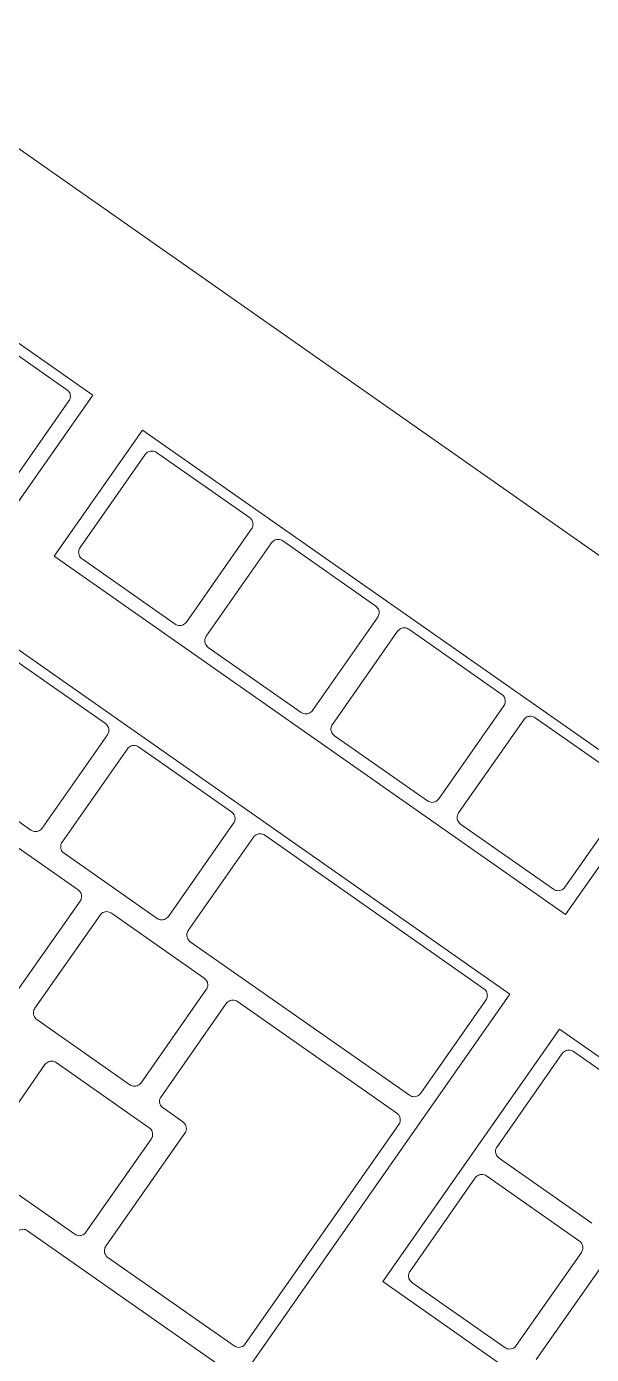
# Model space of a CAD drawing. Header units: inches. Extents: x 1 to 4637, y -664 to 702.
# Drawn here: x 2041.11 to 2043.85, y 387.15 to 393.6 of the extents above; entities that cross this region are included whole.
import ezdxf

# ---------------------------------------------------------------- set-up
doc = ezdxf.new("R2010")
doc.units = ezdxf.units.IN
doc.header["$MEASUREMENT"] = 0
doc.layers.add('I-FURN', color=30, linetype='Continuous', lineweight=9)

# ---------------------------------------------------------------- blocks, each defined once
blk = doc.blocks.new('Desk - Group 1 - No Side Chairs-V6-New Construction - Tel_Data_Elec Plan')
at = {"layer": 'I-FURN'}
for p, q in [((16.8319, -9.4804), (18.9772, -6.4166)), ((15.5777, -6.7758), (17.4482, -8.0855)), ((10.4318, -7.4324), (25.2669, -17.82)), ((16.7037, -7.7073), (16.387, -8.1596)), ((19.1737, -8.3325), (18.2384, -7.6776)), ((16.4838, -8.2273), (16.8004, -7.7751)), ((16.8553, -7.7654), (17.3068, -8.0816)), ((17.3707, -8.8483), (18.1164, -7.7833)), ((18.1712, -7.7737), (18.7839, -8.2027)), ((16.5901, -9.311), (14.7196, -8.0013)), ((17.4482, -8.0855), (16.5901, -9.311)), ((17.3164, -8.1364), (16.9998, -8.5886)), ((16.945, -8.5983), (16.4935, -8.2821)), ((18.7936, -8.2576), (18.4097, -8.8058)), ((16.4325, -8.3692), (16.884, -8.6853)), ((18.5737, -8.7775), (18.8904, -8.3253)), ((18.9452, -8.3156), (19.3967, -8.6318)), ((19.4064, -8.6866), (19.0897, -9.1388)), ((16.8937, -8.7402), (16.577, -9.1924)), ((16.5222, -9.2021), (16.0707, -8.8859)), ((18.4194, -8.8606), (18.5161, -8.9284)), ((19.0349, -9.1485), (18.5834, -8.8323)), ((18.1543, -9.4451), (17.3803, -8.9031)), ((16.9479, -9.4521), (17.2645, -8.9999)), ((17.3194, -8.9902), (18.3836, -9.7354)), ((18.5258, -8.9832), (18.2092, -9.4354)), ((18.3059, -9.5032), (18.6226, -9.051)), ((18.6774, -9.0413), (19.1289, -9.3574)), ((19.1386, -9.4123), (18.8219, -9.8645)), ((26.0555, -15.9388), (16.8319, -9.4804)), ((18.0218, -10.2521), (16.9576, -9.5069)), ((18.9187, -9.9322), (19.2353, -9.48)), ((18.7671, -9.8741), (18.3156, -9.558)), ((18.3933, -9.7902), (18.0766, -10.2424)), ((18.1734, -10.3102), (18.49, -9.858)), ((18.5449, -9.8483), (18.9964, -10.1645)), ((16.1319, -10.4801), (16.561, -9.8674)), ((16.561, -9.8674), (19.0442, -11.6062)), ((16.6193, -9.99), (17.0708, -10.3061)), ((19.3798, -10.3032), (18.9283, -9.9871)), ((16.2479, -10.4518), (16.5645, -9.9996)), ((19.006, -10.2193), (18.6894, -10.6715)), ((18.7861, -10.7392), (19.1028, -10.287)), ((19.1576, -10.2774), (19.6091, -10.5935)), ((17.0805, -10.3609), (16.7639, -10.8131)), ((18.6346, -10.6812), (18.1831, -10.365)), ((16.8606, -10.8809), (17.1772, -10.4287)), ((17.2321, -10.419), (17.6836, -10.7352)), ((18.6152, -12.2189), (16.1319, -10.4801)), ((16.709, -10.8228), (16.2575, -10.5067)), ((17.6932, -10.79), (17.3766, -11.2422)), ((19.2473, -11.1102), (18.7958, -10.7941)), ((17.4734, -11.3099), (17.79, -10.8577)), ((17.8448, -10.8481), (18.2963, -11.1642)), ((17.3218, -11.2519), (16.8703, -10.9357)), ((18.306, -11.219), (17.9894, -11.6712)), ((18.4576, -11.2771), (18.9091, -11.5933)), ((18.0861, -11.739), (18.4028, -11.2868)), ((17.9345, -11.6809), (17.483, -11.3648)), ((18.9188, -11.6481), (18.6021, -12.1003)), ((19.0442, -11.6062), (18.6152, -12.2189)), ((18.5473, -12.11), (18.0958, -11.7938)), ((18.857, -12.3883), (19.2861, -11.7755)), ((18.973, -12.36), (19.2896, -11.9078)), ((21.3403, -14.1271), (18.857, -12.3883)), ((19.4342, -12.731), (18.9827, -12.4148))]:
    blk.add_line(p, q, dxfattribs=at)
for points in [[(16.8004, -7.7751), (16.8028, -7.7717), (16.8085, -7.7658), (16.8195, -7.7599), (16.8318, -7.7577), (16.8443, -7.7594), (16.8519, -7.763), (16.8553, -7.7654)], [(18.1164, -7.7833), (18.1187, -7.78), (18.1245, -7.774), (18.1355, -7.7681), (18.1478, -7.7659), (18.1603, -7.7676), (18.1678, -7.7713), (18.1712, -7.7737)], [(18.8904, -8.3253), (18.8927, -8.3219), (18.8985, -8.3159), (18.9095, -8.3101), (18.9218, -8.3079), (18.9343, -8.3096), (18.9418, -8.3133), (18.9452, -8.3156)], [(19.2285, -8.3228), (19.2262, -8.3262), (19.2204, -8.3322), (19.2094, -8.3381), (19.197, -8.3403), (19.1846, -8.3385), (19.1771, -8.3349), (19.1737, -8.3325)], [(16.9998, -8.5886), (16.9974, -8.592), (16.9917, -8.5979), (16.9807, -8.6038), (16.9684, -8.606), (16.9559, -8.6043), (16.9484, -8.6007), (16.945, -8.5983)], [(18.4097, -8.8058), (18.4074, -8.8092), (18.4037, -8.8166), (18.402, -8.829), (18.4041, -8.8413), (18.4099, -8.8524), (18.416, -8.8583), (18.4194, -8.8606)], [(17.2645, -8.9999), (17.2669, -8.9965), (17.2726, -8.9906), (17.2836, -8.9847), (17.2959, -8.9824), (17.3084, -8.9841), (17.3159, -8.9878), (17.3194, -8.9902)], [(18.6226, -9.051), (18.6249, -9.0476), (18.6307, -9.0416), (18.6416, -9.0357), (18.654, -9.0335), (18.6664, -9.0352), (18.674, -9.0389), (18.6774, -9.0413)], [(19.0897, -9.1388), (19.0874, -9.1422), (19.0816, -9.1481), (19.0706, -9.154), (19.0583, -9.1562), (19.0458, -9.1545), (19.0383, -9.1509), (19.0349, -9.1485)], [(16.577, -9.1924), (16.5747, -9.1957), (16.569, -9.2017), (16.5581, -9.2076), (16.5457, -9.2098), (16.5332, -9.2081), (16.5256, -9.2045), (16.5222, -9.2021)], [(18.2092, -9.4354), (18.2068, -9.4388), (18.2011, -9.4447), (18.1901, -9.4506), (18.1778, -9.4529), (18.1653, -9.4512), (18.1577, -9.4475), (18.1543, -9.4451)], [(18.49, -9.858), (18.4924, -9.8546), (18.4981, -9.8487), (18.5091, -9.8428), (18.5214, -9.8405), (18.5339, -9.8422), (18.5414, -9.8459), (18.5449, -9.8483)], [(18.8219, -9.8645), (18.8196, -9.8678), (18.8138, -9.8738), (18.8029, -9.8797), (18.7906, -9.8819), (18.7781, -9.8802), (18.7705, -9.8765), (18.7671, -9.8741)], [(16.5645, -9.9996), (16.5668, -9.9963), (16.5725, -9.9904), (16.5834, -9.9845), (16.5957, -9.9822), (16.6082, -9.9838), (16.6159, -9.9875), (16.6193, -9.99)], [(18.0766, -10.2424), (18.0743, -10.2458), (18.0686, -10.2517), (18.0577, -10.2576), (18.0454, -10.2599), (18.0329, -10.2582), (18.0252, -10.2545), (18.0218, -10.2521)], [(19.1028, -10.287), (19.1051, -10.2837), (19.1109, -10.2777), (19.1218, -10.2718), (19.1341, -10.2696), (19.1466, -10.2713), (19.1542, -10.275), (19.1576, -10.2774)], [(17.1772, -10.4287), (17.1796, -10.4254), (17.1853, -10.4194), (17.1961, -10.4135), (17.2084, -10.4112), (17.221, -10.4129), (17.2286, -10.4166), (17.2321, -10.419)], [(18.6894, -10.6715), (18.6871, -10.6748), (18.6813, -10.6808), (18.6704, -10.6867), (18.6581, -10.6889), (18.6456, -10.6872), (18.638, -10.6836), (18.6346, -10.6812)], [(16.7639, -10.8131), (16.7619, -10.8159), (16.7574, -10.8209), (16.7488, -10.8265), (16.739, -10.8297), (16.7286, -10.8303), (16.7182, -10.8281), (16.7119, -10.8248), (16.709, -10.8228)], [(16.8703, -10.9357), (16.8674, -10.9337), (16.8622, -10.9289), (16.8566, -10.9199), (16.8536, -10.9099), (16.8532, -10.8996), (16.8555, -10.8896), (16.8587, -10.8836), (16.8606, -10.8809)], [(17.79, -10.8577), (17.7923, -10.8544), (17.798, -10.8485), (17.8089, -10.8426), (17.8212, -10.8403), (17.8337, -10.842), (17.8414, -10.8456), (17.8448, -10.8481)], [(17.3766, -11.2422), (17.3747, -11.2449), (17.3701, -11.25), (17.3615, -11.2555), (17.3517, -11.2587), (17.3413, -11.2593), (17.331, -11.2571), (17.3247, -11.2539), (17.3218, -11.2519)], [(18.4028, -11.2868), (18.4051, -11.2835), (18.4108, -11.2775), (18.4216, -11.2716), (18.4339, -11.2693), (18.4465, -11.271), (18.4541, -11.2747), (18.4576, -11.2771)], [(17.483, -11.3648), (17.4801, -11.3627), (17.4749, -11.3579), (17.4693, -11.349), (17.4663, -11.339), (17.466, -11.3287), (17.4683, -11.3187), (17.4714, -11.3127), (17.4734, -11.3099)], [(17.9894, -11.6712), (17.9874, -11.674), (17.9829, -11.679), (17.9743, -11.6846), (17.9645, -11.6878), (17.9541, -11.6884), (17.9437, -11.6862), (17.9374, -11.6829), (17.9345, -11.6809)], [(18.0958, -11.7938), (18.0929, -11.7918), (18.0877, -11.787), (18.0821, -11.778), (18.0791, -11.768), (18.0787, -11.7577), (18.081, -11.7478), (18.0842, -11.7417), (18.0861, -11.739)], [(18.6021, -12.1003), (18.6002, -12.103), (18.5956, -12.1081), (18.587, -12.1136), (18.5772, -12.1168), (18.5668, -12.1174), (18.5565, -12.1152), (18.5502, -12.112), (18.5473, -12.11)], [(18.9827, -12.4148), (18.9798, -12.4128), (18.9746, -12.408), (18.969, -12.399), (18.9659, -12.389), (18.9656, -12.3787), (18.9679, -12.3688), (18.9711, -12.3627), (18.973, -12.36)]]:
    blk.add_open_spline(points, degree=3, dxfattribs=at)
for points, knots in [([(17.3068, -8.0816), (17.3102, -8.084), (17.3162, -8.0898), (17.3216, -8.1), (17.3237, -8.1102), (17.3234, -8.1226), (17.3199, -8.1314), (17.3164, -8.1364)], [0, 0, 0, 0, 0.2, 0.4, 0.55, 0.7, 1, 1, 1, 1]), ([(16.4935, -8.2821), (16.49, -8.2797), (16.484, -8.2739), (16.4786, -8.2636), (16.4765, -8.2535), (16.4768, -8.2411), (16.4803, -8.2323), (16.4838, -8.2273)], [0, 0, 0, 0, 0.2, 0.4, 0.55, 0.7, 1, 1, 1, 1]), ([(18.7839, -8.2027), (18.7873, -8.2051), (18.7934, -8.2109), (18.8002, -8.2239), (18.8018, -8.2407), (18.7971, -8.2525), (18.7936, -8.2576)], [0, 0, 0, 0, 0.2, 0.4, 0.7, 1, 1, 1, 1]), ([(16.884, -8.6853), (16.8874, -8.6877), (16.8935, -8.6936), (16.8988, -8.7038), (16.901, -8.714), (16.9006, -8.7264), (16.8972, -8.7352), (16.8937, -8.7402)], [0, 0, 0, 0, 0.2, 0.4, 0.55, 0.7, 1, 1, 1, 1]), ([(18.5834, -8.8323), (18.58, -8.83), (18.5739, -8.8241), (18.5686, -8.8139), (18.5664, -8.8038), (18.5667, -8.7913), (18.5702, -8.7825), (18.5737, -8.7775)], [0, 0, 0, 0, 0.2, 0.4, 0.55, 0.7, 1, 1, 1, 1]), ([(17.3803, -8.9031), (17.3769, -8.9007), (17.3709, -8.8949), (17.3655, -8.8846), (17.3633, -8.8745), (17.3637, -8.8621), (17.3672, -8.8533), (17.3707, -8.8483)], [0, 0, 0, 0, 0.2, 0.4, 0.55, 0.7, 1, 1, 1, 1]), ([(18.5161, -8.9284), (18.5195, -8.9308), (18.5256, -8.9366), (18.531, -8.9468), (18.5331, -8.957), (18.5328, -8.9694), (18.5293, -8.9782), (18.5258, -8.9832)], [0, 0, 0, 0, 0.2, 0.4, 0.55, 0.7, 1, 1, 1, 1]), ([(19.1289, -9.3574), (19.1323, -9.3598), (19.1383, -9.3657), (19.1437, -9.3759), (19.1459, -9.386), (19.1456, -9.3984), (19.1421, -9.4072), (19.1386, -9.4123)], [0, 0, 0, 0, 0.2, 0.4, 0.55, 0.7, 1, 1, 1, 1]), ([(16.9576, -9.5069), (16.9541, -9.5045), (16.9481, -9.4986), (16.9427, -9.4883), (16.9406, -9.4782), (16.9409, -9.4658), (16.9444, -9.4571), (16.9479, -9.4521)], [0, 0, 0, 0, 0.2, 0.4, 0.55, 0.7, 1, 1, 1, 1]), ([(18.3156, -9.558), (18.3122, -9.5556), (18.3061, -9.5497), (18.3007, -9.5395), (18.2986, -9.5294), (18.2989, -9.517), (18.3024, -9.5082), (18.3059, -9.5032)], [0, 0, 0, 0, 0.2, 0.4, 0.55, 0.7, 1, 1, 1, 1]), ([(18.3836, -9.7354), (18.387, -9.7378), (18.3931, -9.7437), (18.3985, -9.7539), (18.4006, -9.7641), (18.4003, -9.7765), (18.3968, -9.7852), (18.3933, -9.7902)], [0, 0, 0, 0, 0.2, 0.4, 0.55, 0.7, 1, 1, 1, 1]), ([(18.9283, -9.9871), (18.9249, -9.9847), (18.9189, -9.9788), (18.9135, -9.9686), (18.9113, -9.9584), (18.9117, -9.946), (18.9152, -9.9372), (18.9187, -9.9322)], [0, 0, 0, 0, 0.2, 0.4, 0.55, 0.7, 1, 1, 1, 1]), ([(18.9964, -10.1645), (18.9998, -10.1668), (19.0058, -10.1727), (19.0112, -10.183), (19.0134, -10.1931), (19.013, -10.2055), (19.0095, -10.2143), (19.006, -10.2193)], [0, 0, 0, 0, 0.2, 0.4, 0.55, 0.7, 1, 1, 1, 1]), ([(17.0708, -10.3061), (17.0743, -10.3085), (17.0804, -10.3145), (17.0857, -10.3247), (17.0878, -10.3349), (17.0875, -10.3473), (17.084, -10.356), (17.0805, -10.3609)], [0, 0, 0, 0, 0.2, 0.4, 0.55, 0.7, 1, 1, 1, 1]), ([(18.1831, -10.365), (18.1796, -10.3626), (18.1736, -10.3567), (18.1682, -10.3465), (18.1661, -10.3363), (18.1664, -10.3239), (18.1699, -10.3152), (18.1734, -10.3102)], [0, 0, 0, 0, 0.2, 0.4, 0.55, 0.7, 1, 1, 1, 1]), ([(17.6836, -10.7352), (17.687, -10.7376), (17.6931, -10.7435), (17.6985, -10.7538), (17.7006, -10.764), (17.7002, -10.7763), (17.6967, -10.785), (17.6932, -10.79)], [0, 0, 0, 0, 0.2, 0.4, 0.55, 0.7, 1, 1, 1, 1]), ([(18.7958, -10.7941), (18.7924, -10.7917), (18.7863, -10.7858), (18.7809, -10.7755), (18.7788, -10.7653), (18.7792, -10.753), (18.7827, -10.7442), (18.7861, -10.7392)], [0, 0, 0, 0, 0.2, 0.4, 0.55, 0.7, 1, 1, 1, 1]), ([(18.2963, -11.1642), (18.2998, -11.1666), (18.3059, -11.1726), (18.3112, -11.1829), (18.3133, -11.193), (18.313, -11.2054), (18.3095, -11.2141), (18.306, -11.219)], [0, 0, 0, 0, 0.2, 0.4, 0.55, 0.7, 1, 1, 1, 1]), ([(18.9091, -11.5933), (18.9125, -11.5957), (18.9186, -11.6016), (18.924, -11.6119), (18.9261, -11.6221), (18.9257, -11.6344), (18.9222, -11.6431), (18.9188, -11.6481)], [0, 0, 0, 0, 0.2, 0.4, 0.55, 0.7, 1, 1, 1, 1])]:
    blk.add_open_spline(points, degree=3, knots=knots, dxfattribs=at)

msp = doc.modelspace()

# ---------------------------------------------------------------- block references
at = {"layer": 'I-FURN', "rotation": 180}
msp.add_blockref('Desk - Group 1 - No Side Chairs-V6-New Construction - Tel_Data_Elec Plan', (2060.2856, 379.4191), dxfattribs=at)

doc.saveas('drawing.dxf')
